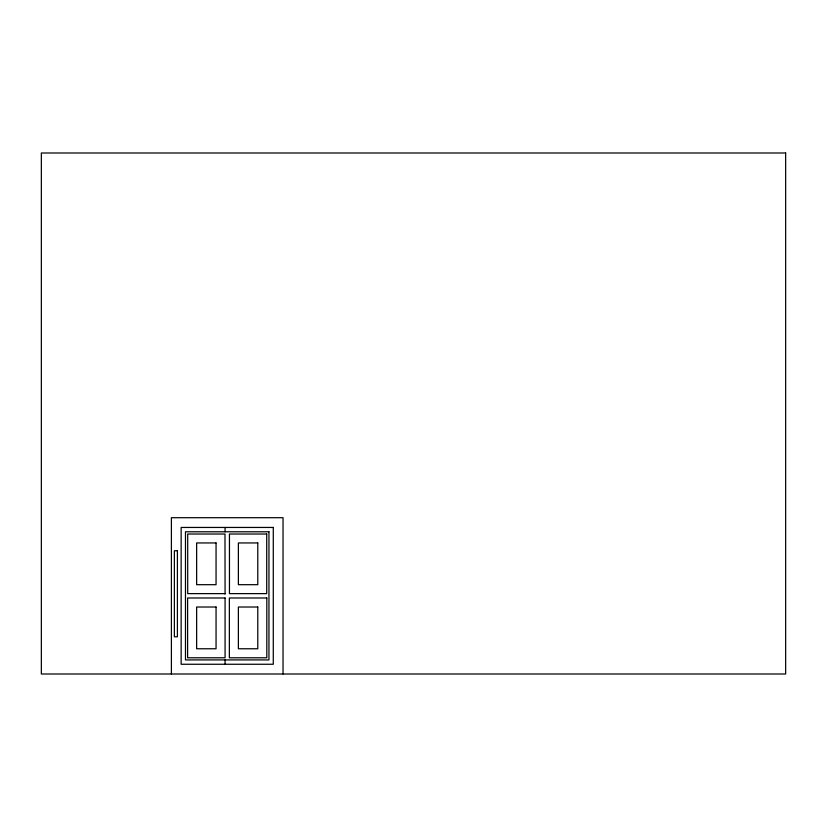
<?xml version="1.0" encoding="UTF-8"?>
<svg xmlns="http://www.w3.org/2000/svg" width="827" height="827" viewBox="0 0 827 827"><rect width="100%" height="100%" fill="white"/><g stroke="black" fill="none" stroke-linecap="round" stroke-linejoin="round"><path stroke-width="1.24" d="M224.985 593.621L187.708 593.621L187.708 534.015L224.985 534.015L225.078 594.168M283.041 674.005L283.041 517.702L171.396 517.702L171.396 674.005M225.078 527.45L225.078 531.782M225.078 659.925L225.078 664.257M785.65 152.995L41.35 152.995L41.35 674.005L785.65 674.005L785.65 152.995M273.282 527.45L181.144 527.45L181.144 664.257L273.282 664.257L273.282 527.45M268.951 531.782L185.475 531.782L185.475 659.925L268.951 659.925L268.951 531.782M266.718 534.015L229.451 534.015L229.451 593.621L266.718 593.621L266.718 534.015M216.054 542.946L196.64 542.946L196.64 584.689L216.054 584.689L216.054 542.946M257.786 542.946L238.383 542.946L238.383 584.689L257.786 584.689L257.786 542.946M177.402 550.761L174.373 550.761L174.373 636.79L177.402 636.79L177.402 550.761M225.078 597.993L187.615 597.993L187.615 657.785L225.078 657.785L225.078 597.993M266.811 597.993L229.358 597.993L229.358 657.785L266.811 657.785L266.811 597.993M216.054 607.018L196.64 607.018L196.64 648.761L216.054 648.761L216.054 607.018M257.786 607.018L238.383 607.018L238.383 648.761L257.786 648.761L257.786 607.018"/></g></svg>
